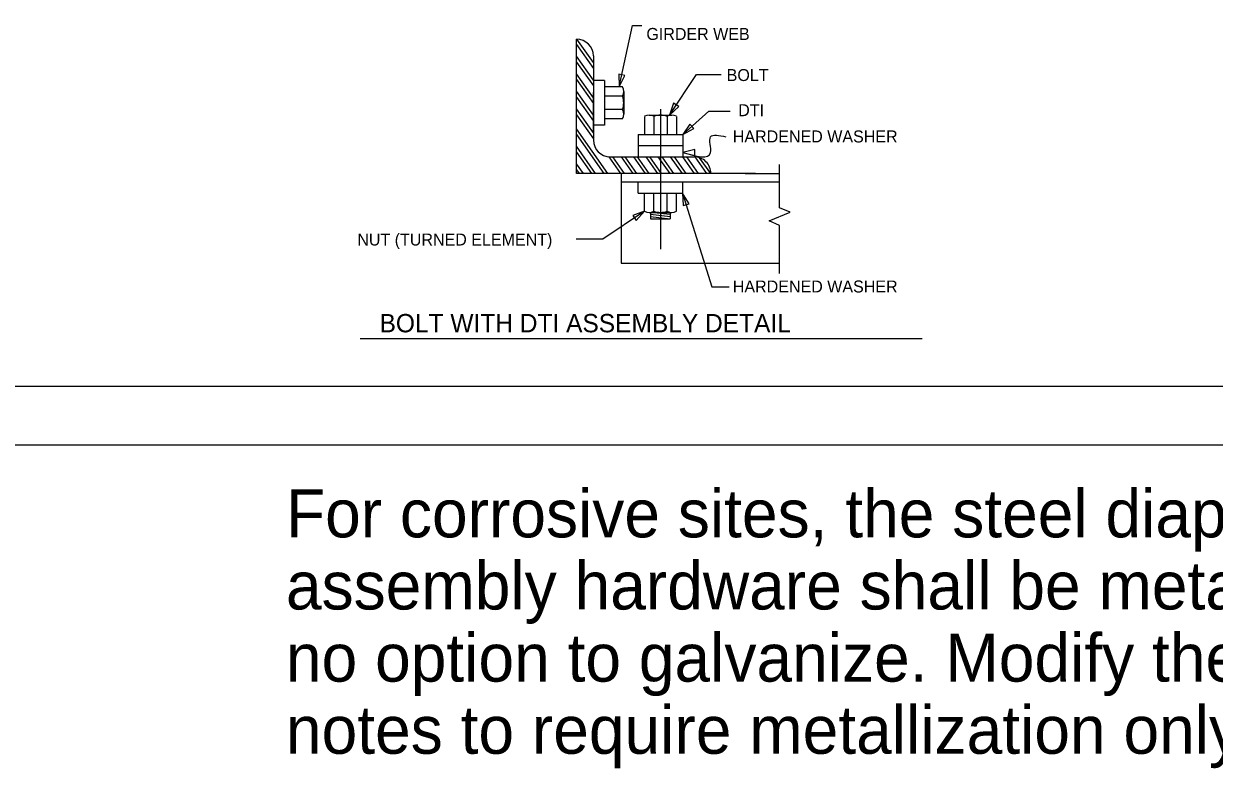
# Model space of a CAD drawing. Extents: x -1 to 92, y -102 to 38.
# Drawn here: x 14.92 to 28.88, y -65.42 to -56.69 of the extents above; entities that cross this region are included whole.
import ezdxf

# ---------------------------------------------------------------- set-up
doc = ezdxf.new("R2010")
doc.units = 0
for name, color, linetype in [('Arrowhead Terminators CELL', 7, 'Continuous'), ('Dimension Lines', 7, 'Continuous'), ('Mis Center Lines', 7, 'Continuous'), ('Plan Sheet CELL', 7, 'Continuous'), ('Plot Shape CELL', 7, 'Continuous'), ('Structural Steel Lines', 7, 'Continuous'), ('Subtitle Text', 7, 'Continuous'), ('Text', 7, 'Continuous'), ('User Information Notes', 7, 'Continuous')]:
    doc.layers.add(name, color=color, linetype=linetype)

msp = doc.modelspace()

# ---------------------------------------------------------------- linework, layer by layer
at = {"layer": 'Arrowhead Terminators CELL'}
for points in [[(21.905, -57.43), (21.97, -57.298), (21.9, -57.283)], [(21.905, -57.43), (21.97, -57.298), (21.9, -57.283)], [(22.494, -57.763), (22.603, -57.663), (22.543, -57.624)], [(22.494, -57.763), (22.603, -57.663), (22.543, -57.624)], [(22.652, -57.988), (22.782, -57.92), (22.734, -57.867)], [(22.652, -57.988), (22.782, -57.92), (22.734, -57.867)], [(22.652, -58.201), (22.794, -58.236), (22.794, -58.165)], [(22.652, -58.201), (22.794, -58.236), (22.794, -58.165)], [(22.647, -58.677), (22.656, -58.824), (22.724, -58.803)], [(22.647, -58.677), (22.656, -58.824), (22.724, -58.803)], [(22.203, -58.89), (22.065, -58.94), (22.105, -58.999)], [(22.203, -58.89), (22.065, -58.94), (22.105, -58.999)]]:
    msp.add_lwpolyline(points, close=True, dxfattribs=at)
at = {"layer": 'Dimension Lines'}
for points in [[(21.905, -57.43), (22.061, -56.712), (22.172, -56.712)], [(22.494, -57.763), (22.81, -57.285), (23.1, -57.285)], [(22.652, -57.988), (22.955, -57.717), (23.208, -57.717)], [(22.647, -58.677), (22.993, -59.776), (23.197, -59.776)], [(22.203, -58.89), (21.714, -59.218), (21.402, -59.218)]]:
    msp.add_lwpolyline(points, dxfattribs=at)
msp.add_spline([(22.652, -58.201), (22.978, -58.201), (22.978, -58.018), (23.156, -58.018)], degree=3, dxfattribs=at)
at = {"layer": 'Mis Center Lines'}
msp.add_line((22.389, -57.694), (22.389, -59.335), dxfattribs=at)
at = {"layer": 'Plan Sheet CELL'}
msp.add_line((1.08, -60.941), (37.561, -60.941), dxfattribs=at)
at = {"layer": 'Plot Shape CELL'}
msp.add_lwpolyline([(-0.121, -36.552), (37.571, -36.552), (37.571, -61.632), (-0.121, -61.632)], close=True, dxfattribs=at)
at = {"layer": 'Structural Steel Lines'}
for p, q in [((21.405, -58.448), (21.405, -56.873)), ((21.405, -56.934), (21.602, -57.215)), ((21.602, -57.147), (21.41, -56.873)), ((21.602, -57.353), (21.405, -57.072)), ((21.602, -57.069), (21.602, -58.054)), ((21.405, -57.14), (21.602, -57.421)), ((21.602, -57.559), (21.405, -57.277)), ((21.405, -57.346), (21.602, -57.627)), ((21.733, -57.356), (21.602, -57.356)), ((21.733, -57.356), (21.733, -57.881)), ((21.602, -57.764), (21.405, -57.483)), ((21.602, -57.955), (21.602, -57.496)), ((21.944, -57.43), (21.733, -57.43)), ((21.958, -57.485), (21.958, -57.752)), ((21.405, -57.552), (21.602, -57.833)), ((21.944, -57.541), (21.733, -57.541)), ((21.602, -57.97), (21.405, -57.689)), ((21.405, -57.758), (21.602, -58.039)), ((21.944, -57.697), (21.733, -57.697)), ((22.2, -57.777), (22.2, -57.988)), ((22.256, -57.763), (22.523, -57.763)), ((22.311, -57.777), (22.311, -57.988)), ((22.467, -57.777), (22.467, -57.988)), ((22.578, -57.777), (22.578, -57.988)), ((21.773, -58.448), (21.405, -57.922)), ((21.733, -57.881), (21.602, -57.881)), ((21.944, -57.807), (21.733, -57.807)), ((21.405, -57.991), (21.725, -58.448)), ((22.127, -57.988), (22.127, -58.119)), ((22.127, -57.988), (22.652, -57.988)), ((22.652, -57.988), (22.652, -58.119)), ((21.629, -58.448), (21.405, -58.128)), ((21.405, -58.197), (21.58, -58.448)), ((22.127, -58.119), (22.652, -58.119)), ((22.127, -58.119), (22.127, -58.251)), ((22.652, -58.119), (22.652, -58.251)), ((21.485, -58.448), (21.405, -58.334)), ((21.783, -58.251), (21.921, -58.448)), ((21.799, -58.251), (22.783, -58.251)), ((21.969, -58.448), (21.831, -58.251)), ((21.927, -58.251), (22.065, -58.448)), ((22.113, -58.448), (21.976, -58.251)), ((22.072, -58.251), (22.209, -58.448)), ((22.258, -58.448), (22.12, -58.251)), ((22.159, -58.251), (22.619, -58.251)), ((22.216, -58.251), (22.354, -58.448)), ((22.402, -58.448), (22.264, -58.251)), ((22.36, -58.251), (22.498, -58.448)), ((22.546, -58.448), (22.408, -58.251)), ((22.504, -58.251), (22.642, -58.448)), ((22.69, -58.448), (22.552, -58.251)), ((22.648, -58.251), (22.786, -58.448)), ((22.835, -58.448), (22.697, -58.251)), ((22.793, -58.251), (22.93, -58.448)), ((22.979, -58.448), (22.849, -58.262)), ((21.405, -58.403), (21.436, -58.448)), ((23.505, -58.448), (21.405, -58.448)), ((21.93, -58.448), (21.93, -59.498)), ((23.381, -58.448), (23.785, -58.448)), ((21.93, -58.546), (23.785, -58.546)), ((22.127, -58.677), (22.127, -58.546)), ((22.159, -58.546), (22.619, -58.546)), ((22.652, -58.677), (22.652, -58.546)), ((22.127, -58.677), (22.652, -58.677)), ((22.2, -58.889), (22.2, -58.677)), ((22.311, -58.889), (22.311, -58.677)), ((22.467, -58.889), (22.467, -58.677)), ((22.578, -58.889), (22.578, -58.677)), ((22.256, -58.903), (22.523, -58.903)), ((22.274, -58.903), (22.274, -58.978)), ((22.31, -58.903), (22.504, -58.925)), ((22.504, -58.903), (22.504, -58.978)), ((22.274, -58.925), (22.504, -58.951)), ((22.274, -58.951), (22.504, -58.978)), ((22.274, -58.978), (22.504, -58.978)), ((21.93, -59.498), (23.785, -59.498))]:
    msp.add_line(p, q, dxfattribs=at)
for centre, radius, start, end in [((21.405, -57.069), 0.197, 0, 90), ((21.844, -57.485), 0.115, 331.2212, 28.7739), ((21.735, -57.619), 0.223, 339.5174, 20.4826), ((21.844, -57.752), 0.115, 331.2261, 28.7788), ((22.256, -57.877), 0.115, 61.2212, 118.7739), ((22.389, -57.986), 0.223, 69.5174, 110.4826), ((22.523, -57.877), 0.115, 61.2261, 118.7788), ((21.799, -58.054), 0.197, 180, 270), ((22.783, -58.448), 0.197, 359.9857, 90), ((22.256, -58.788), 0.115, 241.2261, 298.7788), ((22.389, -58.68), 0.223, 249.5174, 290.4826), ((22.523, -58.788), 0.115, 241.2212, 298.7739)]:
    msp.add_arc(centre, radius, start, end, dxfattribs=at)
at = {"layer": 'Subtitle Text'}
msp.add_line((18.867, -60.382), (25.458, -60.382), dxfattribs=at)
at = {"layer": 'Text'}
msp.add_lwpolyline([(23.785, -59.619), (23.785, -59.058), (23.665, -59.003), (23.91, -58.901), (23.785, -58.849), (23.785, -58.343)], dxfattribs=at)

# ---------------------------------------------------------------- texts
at = {"layer": 'Subtitle Text'}
msp.add_text('BOLT WITH DTI ASSEMBLY DETAIL', height=0.215, dxfattribs=at).set_placement((19.094, -60.31))
at = {"layer": 'Text'}
for s, height, p in [('GIRDER WEB', 0.1406, (22.224, -56.881)), ('BOLT', 0.1406, (23.166, -57.363)), ('DTI', 0.1406, (23.301, -57.775)), ('HARDENED WASHER', 0.14062, (23.238, -58.083)), ('NUT (TURNED ELEMENT)', 0.14062, (18.833, -59.292)), ('HARDENED WASHER', 0.14062, (23.238, -59.843))]:
    msp.add_text(s, height=height, dxfattribs=at).set_placement(p)
at = {"layer": 'User Information Notes'}
for s, p in [('For corrosive sites, the steel diaphragms and ', (17.996, -62.715)), ('assembly hardware shall be metallized, with', (17.996, -63.561)), ('no option to galvanize. Modify the standard ', (17.996, -64.407)), ('notes to require metallization only.', (17.996, -65.253))]:
    msp.add_text(s, height=0.5624, dxfattribs=at).set_placement(p)

doc.saveas('drawing.dxf')
